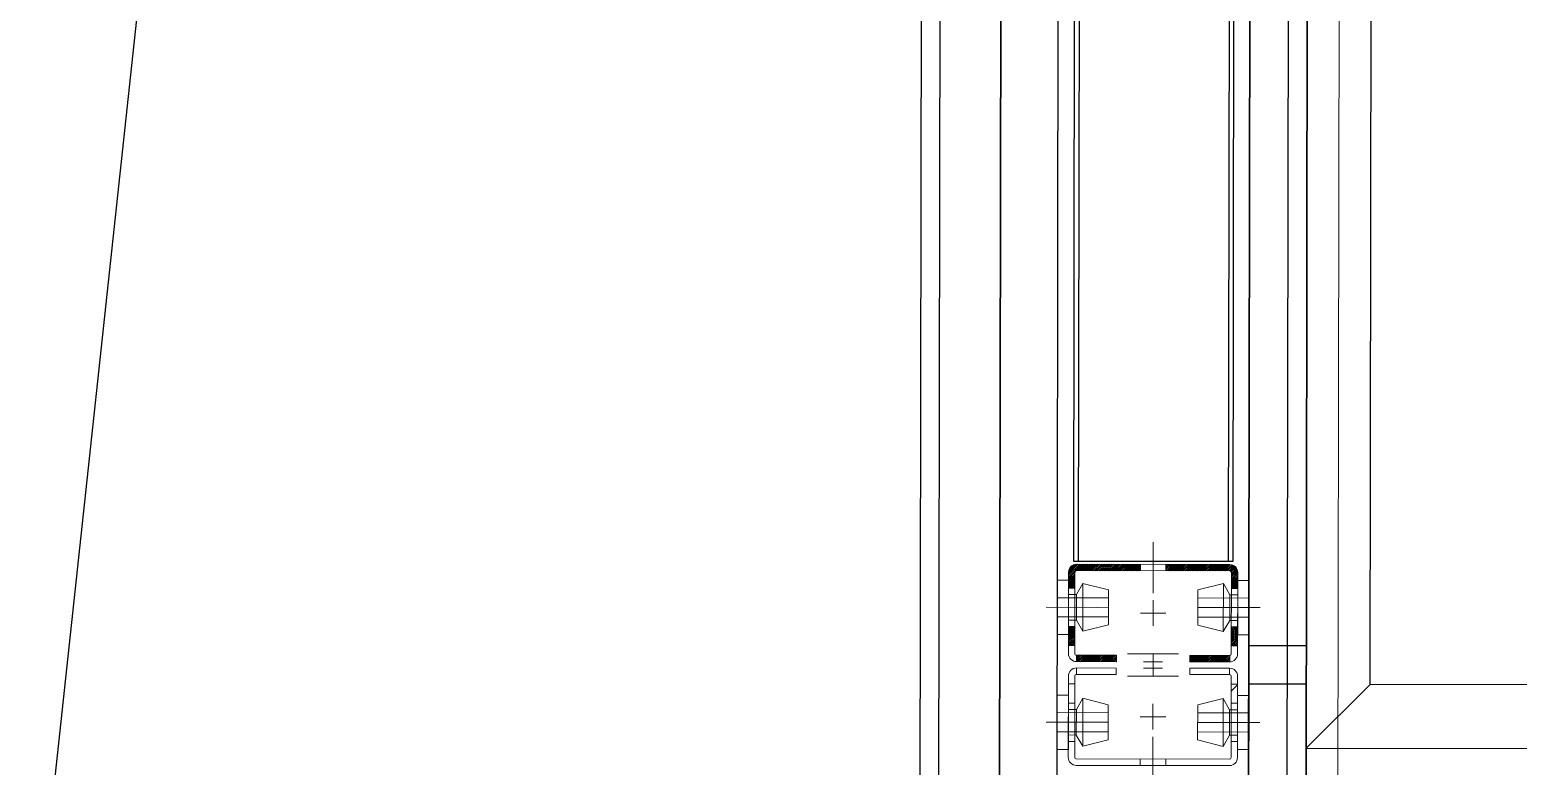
# Model space of a CAD drawing. Header units: inches. Extents: x 78 to 199, y 70 to 92.
# Drawn here: x 143.9194 to 144.3857, y 82.0098 to 82.2406 of the extents above; entities that cross this region are included whole.
import ezdxf
from ezdxf.enums import TextEntityAlignment as Align

# ---------------------------------------------------------------- set-up
doc = ezdxf.new("R2010")
doc.units = ezdxf.units.IN
doc.header["$MEASUREMENT"] = 0
for name, pattern in [('ACAD_ISO03W100', [30, 12, -18]), ('DASHDOT', [1, 0.5, -0.25, 0, -0.25]), ('DGN Style 2', [0.635854, 0.381513, -0.254342]), ('DGN Style 4', [470.164695, 234.8475, -117.42375, 0.469695, -117.42375]), ('HIDDENX2', [0.75, 0.5, -0.25])]:
    doc.linetypes.add(name, pattern=pattern)
for name, color, linetype in [('CENTER', 20, 'DASHDOT'), ('hatch', 2, 'Continuous'), ('hidden', 252, 'Continuous'), ('metal', 200, 'Continuous')]:
    doc.layers.add(name, color=color, linetype=linetype)
doc.layers.add('GLASS-EEE', color=140, linetype='Continuous', lineweight=5)
doc.layers.add('ws', color=7, linetype='Continuous', lineweight=0)
doc.layers.add('GOLDCLADDING', color=7, linetype='Continuous', true_color=0xffc20a)
doc.styles.add('ROMANS', font='romans.shx')

# ---------------------------------------------------------------- blocks, each defined once
blk = doc.blocks.new('GRWRFHRH')
at = {"color": 252, "ltscale": 3}
for p, q in [((4.247, 10.59029), (4.24475, 9.07229)), ((4.34075, 9.07215), (4.343, 10.59015)), ((4.247, 10.58929), (4.24475, 9.07329)), ((4.26275, 9.07327), (4.265, 10.58927)), ((4.22198, 10.57433), (4.21999, 9.23633)), ((4.22198, 10.57433), (4.21999, 9.23633)), ((4.22599, 9.23632), (4.22798, 10.57432)), ((4.24499, 9.23629), (4.24698, 10.57429)), ((4.32299, 9.23618), (4.32498, 10.57418)), ((4.33698, 10.57416), (4.33499, 9.23616)), ((4.34099, 9.23615), (4.34298, 10.57415)), ((4.34298, 10.57415), (4.34099, 9.23615)), ((4.3427, 10.39015), (4.34078, 9.09015)), ((4.3232, 9.37818), (4.3247, 10.38418)), ((4.3427, 10.38415), (4.3412, 9.37816)), ((4.3412, 9.37816), (4.3232, 9.37818)), ((4.32319, 9.36618), (4.32276, 9.07818)), ((4.34119, 9.36616), (4.32319, 9.36618)), ((4.34076, 9.07816), (4.34119, 9.36616))]:
    blk.add_line(p, q, dxfattribs=at)
at = {"color": 252}
for p, q in [((4.22198, 10.57433), (4.21999, 9.23633)), ((4.34099, 9.23615), (4.34298, 10.57415))]:
    blk.add_line(p, q, dxfattribs=at)
at = {"color": 252, "linetype": 'ACAD_ISO03W100'}
for p, q in [((4.34291, 10.52915), (4.34116, 9.34615)), ((4.36119, 9.36612), (4.36288, 10.50912)), ((4.36119, 9.36612), (4.34116, 9.34615)), ((4.34116, 9.34615), (4.36119, 9.36612)), ((4.58619, 9.36579), (4.36119, 9.36612)), ((4.34116, 9.34615), (4.60616, 9.34576))]:
    blk.add_line(p, q, dxfattribs=at)
at = {"color": 252, "lineweight": 25}
for p, q in [((4.34098, 9.23015), (4.34254, 10.28015)), ((3.94131, 9.26338), (4.04319, 10.20759))]:
    blk.add_line(p, q, dxfattribs=at)
at = {"layer": 'CENTER', "color": 252, "linetype": 'DASHDOT', "lineweight": 0, "ltscale": 5}
for p, q in [((4.29325, 9.41073), (4.29323, 9.39473)), ((4.29322, 9.39248), (4.29321, 9.38448)), ((4.25972, 9.39028), (4.27572, 9.39025)), ((4.29722, 9.38847), (4.28922, 9.38848)), ((4.32672, 9.39018), (4.31072, 9.3902)), ((4.3012, 9.37572), (4.2852, 9.37574)), ((4.2962, 9.37322), (4.2902, 9.37323)), ((4.2932, 9.37573), (4.29319, 9.37223)), ((4.30119, 9.36872), (4.28519, 9.36874)), ((4.29619, 9.37122), (4.29019, 9.37123)), ((4.29319, 9.36873), (4.29319, 9.37223)), ((4.29316, 9.35198), (4.29318, 9.35998)), ((4.25967, 9.35428), (4.27567, 9.35425)), ((4.29717, 9.35597), (4.28917, 9.35598)), ((4.32667, 9.35418), (4.31067, 9.3542)), ((4.29314, 9.33373), (4.29316, 9.34973))]:
    blk.add_line(p, q, dxfattribs=at)
at = {"layer": 'GLASS-EEE', "color": 252}
for p, q in [((4.34075, 9.07506), (4.343, 10.58624)), ((4.353, 10.58622), (4.35075, 9.07505))]:
    blk.add_line(p, q, dxfattribs=at)
at = {"layer": 'hatch', "color": 252, "linetype": 'Continuous', "lineweight": 0}
for p, q in [((4.26673, 9.39924), (4.26874, 9.40124)), ((4.26673, 9.39871), (4.26874, 9.40071)), ((4.26674, 9.40136), (4.26914, 9.40376)), ((4.26674, 9.40083), (4.26968, 9.40376)), ((4.26674, 9.4003), (4.27021, 9.40376)), ((4.26674, 9.39977), (4.27074, 9.40376)), ((4.26685, 9.402), (4.26851, 9.40365)), ((4.26927, 9.40176), (4.27127, 9.40376)), ((4.2698, 9.40176), (4.2718, 9.40376)), ((4.27033, 9.40176), (4.27233, 9.40376)), ((4.27086, 9.40176), (4.27286, 9.40376)), ((4.27139, 9.40176), (4.27339, 9.40376)), ((4.27192, 9.40176), (4.27392, 9.40376)), ((4.27245, 9.40176), (4.27445, 9.40376)), ((4.27298, 9.40176), (4.27498, 9.40375)), ((4.27351, 9.40176), (4.27551, 9.40375)), ((4.27404, 9.40176), (4.27604, 9.40375)), ((4.27457, 9.40175), (4.27657, 9.40375)), ((4.2751, 9.40175), (4.2771, 9.40375)), ((4.27563, 9.40175), (4.27763, 9.40375)), ((4.27616, 9.40175), (4.27816, 9.40375)), ((4.27669, 9.40175), (4.27869, 9.40375)), ((4.27722, 9.40175), (4.27922, 9.40375)), ((4.27775, 9.40175), (4.27975, 9.40375)), ((4.27828, 9.40175), (4.28028, 9.40375)), ((4.27881, 9.40175), (4.28081, 9.40375)), ((4.27934, 9.40175), (4.28134, 9.40374)), ((4.27987, 9.40175), (4.28187, 9.40374)), ((4.2804, 9.40175), (4.28241, 9.40374)), ((4.28093, 9.40175), (4.28294, 9.40374)), ((4.28146, 9.40174), (4.28347, 9.40374)), ((4.28199, 9.40174), (4.284, 9.40374)), ((4.28252, 9.40174), (4.28453, 9.40374)), ((4.28305, 9.40174), (4.28506, 9.40374)), ((4.28358, 9.40174), (4.28559, 9.40374)), ((4.28411, 9.40174), (4.28612, 9.40374)), ((4.28464, 9.40174), (4.28665, 9.40374)), ((4.28518, 9.40174), (4.28718, 9.40374)), ((4.28571, 9.40174), (4.28771, 9.40374)), ((4.28624, 9.40174), (4.28824, 9.40373)), ((4.28677, 9.40174), (4.28877, 9.40373)), ((4.2873, 9.40174), (4.28924, 9.40367)), ((4.28783, 9.40174), (4.28924, 9.40314)), ((4.28836, 9.40173), (4.28924, 9.40261)), ((4.28889, 9.40173), (4.28924, 9.40208)), ((4.29724, 9.40371), (4.29725, 9.40372)), ((4.29724, 9.40318), (4.29778, 9.40372)), ((4.29724, 9.40265), (4.29831, 9.40372)), ((4.29724, 9.40212), (4.29885, 9.40372)), ((4.29737, 9.40172), (4.29938, 9.40372)), ((4.2979, 9.40172), (4.29991, 9.40372)), ((4.29843, 9.40172), (4.30044, 9.40372)), ((4.29896, 9.40172), (4.30097, 9.40372)), ((4.29949, 9.40172), (4.3015, 9.40371)), ((4.30002, 9.40172), (4.30203, 9.40371)), ((4.30055, 9.40172), (4.30256, 9.40371)), ((4.30108, 9.40172), (4.30309, 9.40371)), ((4.30162, 9.40171), (4.30362, 9.40371)), ((4.30215, 9.40171), (4.30415, 9.40371)), ((4.30268, 9.40171), (4.30468, 9.40371)), ((4.30321, 9.40171), (4.30521, 9.40371)), ((4.30374, 9.40171), (4.30574, 9.40371)), ((4.30427, 9.40171), (4.30627, 9.40371)), ((4.3048, 9.40171), (4.3068, 9.40371)), ((4.30533, 9.40171), (4.30733, 9.40371)), ((4.30586, 9.40171), (4.30786, 9.40371)), ((4.30639, 9.40171), (4.30839, 9.4037)), ((4.30692, 9.40171), (4.30892, 9.4037)), ((4.30745, 9.40171), (4.30945, 9.4037)), ((4.30798, 9.40171), (4.30998, 9.4037)), ((4.30851, 9.4017), (4.31051, 9.4037)), ((4.30904, 9.4017), (4.31104, 9.4037)), ((4.30957, 9.4017), (4.31157, 9.4037)), ((4.3101, 9.4017), (4.3121, 9.4037)), ((4.31063, 9.4017), (4.31263, 9.4037)), ((4.31116, 9.4017), (4.31316, 9.4037)), ((4.31169, 9.4017), (4.31369, 9.4037)), ((4.31222, 9.4017), (4.31422, 9.4037)), ((4.31275, 9.4017), (4.31476, 9.4037)), ((4.31328, 9.4017), (4.31529, 9.40369)), ((4.31381, 9.4017), (4.31582, 9.40369)), ((4.31434, 9.4017), (4.31635, 9.40369)), ((4.31487, 9.4017), (4.31688, 9.40369)), ((4.3154, 9.40169), (4.3174, 9.40369)), ((4.31593, 9.40169), (4.31786, 9.40361)), ((4.31646, 9.40169), (4.31825, 9.40348)), ((4.31699, 9.40169), (4.3186, 9.40329)), ((4.31747, 9.40163), (4.3189, 9.40306)), ((4.31771, 9.40135), (4.31916, 9.40279)), ((4.31773, 9.39925), (4.31974, 9.40125)), ((4.31773, 9.39872), (4.31974, 9.40072)), ((4.31774, 9.40084), (4.31938, 9.40248)), ((4.31774, 9.40031), (4.31956, 9.40213)), ((4.31774, 9.39978), (4.31968, 9.40172)), ((4.26323, 9.39877), (4.26321, 9.38177)), ((4.26673, 9.39877), (4.26323, 9.39877)), ((4.26673, 9.39877), (4.26671, 9.38177)), ((4.26673, 9.39818), (4.26874, 9.40018)), ((4.26673, 9.39765), (4.26873, 9.39965)), ((4.26673, 9.39712), (4.26873, 9.39912)), ((4.26673, 9.39659), (4.26873, 9.39858)), ((4.26694, 9.39627), (4.26873, 9.39805)), ((4.26747, 9.39627), (4.26873, 9.39752)), ((4.268, 9.39626), (4.26873, 9.39699)), ((4.26853, 9.39626), (4.26873, 9.39646)), ((4.27123, 9.39776), (4.26923, 9.39426)), ((4.27123, 9.39776), (4.27121, 9.38276)), ((4.27923, 9.39575), (4.27123, 9.39776)), ((4.27923, 9.39575), (4.27921, 9.38475)), ((4.30723, 9.39571), (4.30721, 9.38471)), ((4.30723, 9.39571), (4.31523, 9.39769)), ((4.31523, 9.39769), (4.31521, 9.38269)), ((4.31523, 9.39769), (4.31723, 9.39419)), ((4.31773, 9.39819), (4.31974, 9.40019)), ((4.31773, 9.39766), (4.31974, 9.39966)), ((4.31773, 9.39713), (4.31973, 9.39913)), ((4.31773, 9.3966), (4.31973, 9.3986)), ((4.31785, 9.39619), (4.31973, 9.39807)), ((4.31838, 9.39619), (4.31973, 9.39754)), ((4.31891, 9.39619), (4.31973, 9.39701)), ((4.31944, 9.39619), (4.31973, 9.39648)), ((4.31973, 9.39869), (4.31971, 9.38169)), ((4.31973, 9.39869), (4.32323, 9.39868)), ((4.32323, 9.39868), (4.32321, 9.38168)), ((4.26923, 9.39426), (4.26673, 9.39427)), ((4.26923, 9.39426), (4.26922, 9.38626)), ((4.31723, 9.39419), (4.31722, 9.38619)), ((4.31723, 9.39419), (4.31973, 9.39419)), ((4.26671, 9.38177), (4.26321, 9.38177)), ((4.26671, 9.38386), (4.26712, 9.38427)), ((4.26671, 9.38333), (4.26765, 9.38427)), ((4.26671, 9.3828), (4.26818, 9.38426)), ((4.26671, 9.38227), (4.26871, 9.38426)), ((4.26671, 9.38174), (4.26871, 9.38374)), ((4.26671, 9.38121), (4.26871, 9.38321)), ((4.26671, 9.38068), (4.26871, 9.38268)), ((4.26671, 9.38015), (4.26871, 9.38214)), ((4.26922, 9.38626), (4.26672, 9.38627)), ((4.27121, 9.38276), (4.26922, 9.38626)), ((4.27921, 9.38475), (4.27121, 9.38276)), ((4.30721, 9.38471), (4.31521, 9.38269)), ((4.31521, 9.38269), (4.31722, 9.38619)), ((4.31722, 9.38619), (4.31972, 9.38619)), ((4.31771, 9.38387), (4.31803, 9.38419)), ((4.31771, 9.38334), (4.31856, 9.38419)), ((4.31771, 9.38281), (4.31909, 9.38419)), ((4.31771, 9.38228), (4.31962, 9.38419)), ((4.31771, 9.38175), (4.31971, 9.38375)), ((4.31771, 9.38122), (4.31971, 9.38322)), ((4.31771, 9.38069), (4.31971, 9.38269)), ((4.31771, 9.38016), (4.31971, 9.38216)), ((4.31971, 9.38169), (4.32321, 9.38168)), ((4.2667, 9.37909), (4.26871, 9.38108)), ((4.2667, 9.37856), (4.26871, 9.38055)), ((4.26671, 9.37962), (4.26871, 9.38161)), ((4.26694, 9.37827), (4.26871, 9.38002)), ((4.26747, 9.37827), (4.26871, 9.37949)), ((4.268, 9.37826), (4.2687, 9.37896)), ((4.26853, 9.37826), (4.2687, 9.37843)), ((4.3177, 9.3791), (4.31971, 9.3811)), ((4.3177, 9.37857), (4.31971, 9.38057)), ((4.31771, 9.37963), (4.31971, 9.38163)), ((4.31786, 9.37819), (4.31971, 9.38004)), ((4.31839, 9.37819), (4.31971, 9.37951)), ((4.31892, 9.37819), (4.3197, 9.37898)), ((4.31945, 9.37819), (4.3197, 9.37845)), ((4.2692, 9.37522), (4.26924, 9.37526)), ((4.2692, 9.37469), (4.26977, 9.37526)), ((4.2692, 9.37416), (4.2703, 9.37526)), ((4.2692, 9.37363), (4.27083, 9.37526)), ((4.26936, 9.37326), (4.27136, 9.37526)), ((4.26989, 9.37326), (4.27189, 9.37526)), ((4.27042, 9.37326), (4.27242, 9.37526)), ((4.27095, 9.37326), (4.27295, 9.37526)), ((4.27148, 9.37326), (4.27348, 9.37526)), ((4.27201, 9.37326), (4.27402, 9.37526)), ((4.27254, 9.37326), (4.27455, 9.37525)), ((4.27307, 9.37326), (4.27508, 9.37525)), ((4.2736, 9.37326), (4.27561, 9.37525)), ((4.27413, 9.37326), (4.27614, 9.37525)), ((4.27466, 9.37325), (4.27667, 9.37525)), ((4.27519, 9.37325), (4.2772, 9.37525)), ((4.27572, 9.37325), (4.27773, 9.37525)), ((4.27625, 9.37325), (4.27826, 9.37525)), ((4.27679, 9.37325), (4.27879, 9.37525)), ((4.27732, 9.37325), (4.27932, 9.37525)), ((4.27785, 9.37325), (4.27985, 9.37525)), ((4.27838, 9.37325), (4.28038, 9.37525)), ((4.27891, 9.37325), (4.28091, 9.37525)), ((4.27944, 9.37325), (4.28144, 9.37524)), ((4.27997, 9.37325), (4.2817, 9.37497)), ((4.2805, 9.37325), (4.2817, 9.37444)), ((4.28103, 9.37325), (4.2817, 9.37391)), ((4.28156, 9.37324), (4.2817, 9.37338)), ((4.3047, 9.37513), (4.30477, 9.37521)), ((4.3047, 9.3746), (4.3053, 9.37521)), ((4.3047, 9.37407), (4.30584, 9.37521)), ((4.3047, 9.37354), (4.30637, 9.37521)), ((4.30489, 9.37321), (4.3069, 9.37521)), ((4.30542, 9.37321), (4.30743, 9.37521)), ((4.30595, 9.37321), (4.30796, 9.37521)), ((4.30648, 9.37321), (4.30849, 9.3752)), ((4.30701, 9.37321), (4.30902, 9.3752)), ((4.30754, 9.37321), (4.30955, 9.3752)), ((4.30807, 9.37321), (4.31008, 9.3752)), ((4.30861, 9.3732), (4.31061, 9.3752)), ((4.30914, 9.3732), (4.31114, 9.3752)), ((4.30967, 9.3732), (4.31167, 9.3752)), ((4.3102, 9.3732), (4.3122, 9.3752)), ((4.31073, 9.3732), (4.31273, 9.3752)), ((4.31126, 9.3732), (4.31326, 9.3752)), ((4.31179, 9.3732), (4.31379, 9.3752)), ((4.31232, 9.3732), (4.31432, 9.3752)), ((4.31285, 9.3732), (4.31485, 9.3752)), ((4.31338, 9.3732), (4.31538, 9.37519)), ((4.31391, 9.3732), (4.31591, 9.37519)), ((4.31444, 9.3732), (4.31644, 9.37519)), ((4.31497, 9.37319), (4.31697, 9.37519)), ((4.3155, 9.37319), (4.3172, 9.37489)), ((4.31603, 9.37319), (4.3172, 9.37436)), ((4.31656, 9.37319), (4.3172, 9.37383)), ((4.31709, 9.37319), (4.3172, 9.3733)), ((4.31768, 9.36402), (4.31969, 9.36602)), ((4.26316, 9.34577), (4.26318, 9.36277)), ((4.26668, 9.36277), (4.26318, 9.36277)), ((4.26666, 9.34577), (4.26668, 9.36277)), ((4.27118, 9.36176), (4.26917, 9.35826)), ((4.27116, 9.34676), (4.27118, 9.36176)), ((4.27918, 9.35975), (4.27118, 9.36176)), ((4.27916, 9.34875), (4.27918, 9.35975)), ((4.30716, 9.34871), (4.30718, 9.35971)), ((4.30718, 9.35971), (4.31518, 9.36169)), ((4.31516, 9.34669), (4.31518, 9.36169)), ((4.31518, 9.36169), (4.31717, 9.35819)), ((4.31965, 9.34569), (4.31968, 9.36269)), ((4.31968, 9.36269), (4.32318, 9.36268)), ((4.32315, 9.34568), (4.32318, 9.36268)), ((4.26917, 9.35826), (4.26667, 9.35827)), ((4.26916, 9.35026), (4.26917, 9.35826)), ((4.31716, 9.35019), (4.31717, 9.35819)), ((4.31717, 9.35819), (4.31967, 9.35819)), ((4.26916, 9.35026), (4.26666, 9.35027)), ((4.27116, 9.34676), (4.26916, 9.35026)), ((4.31516, 9.34669), (4.31716, 9.35019)), ((4.31716, 9.35019), (4.31966, 9.35019)), ((4.26666, 9.34577), (4.26316, 9.34577)), ((4.27916, 9.34875), (4.27116, 9.34676)), ((4.30716, 9.34871), (4.31516, 9.34669)), ((4.31965, 9.34569), (4.32315, 9.34568))]:
    blk.add_line(p, q, dxfattribs=at)
at = {"layer": 'hatch', "color": 252, "linetype": 'DGN Style 2', "lineweight": 0}
for p, q in [((4.27923, 9.39325), (4.26323, 9.39327)), ((4.30723, 9.39321), (4.32323, 9.39318)), ((4.27922, 9.38725), (4.26322, 9.38727)), ((4.30722, 9.38721), (4.32322, 9.38718)), ((4.27917, 9.35725), (4.26317, 9.35727)), ((4.30717, 9.35721), (4.32317, 9.35718)), ((4.27916, 9.35125), (4.26316, 9.35127)), ((4.30716, 9.35121), (4.32316, 9.35118))]:
    blk.add_line(p, q, dxfattribs=at)
at = {"layer": 'hatch', "color": 252, "linetype": 'DGN Style 4', "lineweight": 0}
for p, q in [((4.27922, 9.39025), (4.26322, 9.39027)), ((4.30722, 9.39021), (4.32322, 9.39018)), ((4.27917, 9.35425), (4.26317, 9.35427)), ((4.30717, 9.35421), (4.32317, 9.35418))]:
    blk.add_line(p, q, dxfattribs=at)
at = {"layer": 'hidden', "color": 252, "linetype": 'HIDDENX2', "ltscale": 50}
for p, q in [((4.3247, 10.38418), (4.32276, 9.07818)), ((4.34076, 9.07816), (4.3427, 10.38415))]:
    blk.add_line(p, q, dxfattribs=at)
at = {"layer": 'metal', "color": 252, "linetype": 'Continuous', "lineweight": 0}
for p, q in [((4.2667, 9.37577), (4.26674, 9.40127)), ((4.2687, 9.37576), (4.26874, 9.40126)), ((4.31724, 9.40369), (4.26924, 9.40376)), ((4.31724, 9.40169), (4.26924, 9.40176)), ((4.28924, 9.40373), (4.28924, 9.40173)), ((4.29724, 9.40372), (4.29724, 9.40172)), ((4.3177, 9.37569), (4.31774, 9.40119)), ((4.3197, 9.37569), (4.31974, 9.40119)), ((4.26873, 9.39626), (4.26673, 9.39627)), ((4.31973, 9.39619), (4.31773, 9.39619)), ((4.26871, 9.38426), (4.26671, 9.38427)), ((4.31971, 9.38419), (4.31771, 9.38419)), ((4.2687, 9.37826), (4.2667, 9.37827)), ((4.3197, 9.37819), (4.3177, 9.37819)), ((4.2817, 9.37524), (4.2692, 9.37526)), ((4.2692, 9.37326), (4.2692, 9.37526)), ((4.2817, 9.37324), (4.2692, 9.37326)), ((4.2817, 9.37524), (4.2817, 9.37324)), ((4.3172, 9.37519), (4.3047, 9.37521)), ((4.3047, 9.37521), (4.3047, 9.37321)), ((4.3172, 9.37319), (4.3047, 9.37321)), ((4.3172, 9.37319), (4.3172, 9.37519)), ((4.26669, 9.36877), (4.26665, 9.34327)), ((4.26869, 9.36876), (4.26865, 9.34326)), ((4.28169, 9.37124), (4.26919, 9.37126)), ((4.26919, 9.37126), (4.26919, 9.36926)), ((4.28169, 9.36924), (4.26919, 9.36926)), ((4.28169, 9.36924), (4.28169, 9.37124)), ((4.31719, 9.37119), (4.30469, 9.37121)), ((4.30469, 9.36921), (4.30469, 9.37121)), ((4.31719, 9.36919), (4.30469, 9.36921)), ((4.31719, 9.37119), (4.31719, 9.36919)), ((4.31769, 9.36869), (4.31765, 9.34319)), ((4.31969, 9.36869), (4.31965, 9.34319)), ((4.26869, 9.36626), (4.26669, 9.36627)), ((4.31969, 9.36619), (4.31769, 9.36619)), ((4.26868, 9.36026), (4.26668, 9.36027)), ((4.31968, 9.36019), (4.31768, 9.36019)), ((4.26866, 9.34826), (4.26666, 9.34827)), ((4.31966, 9.34819), (4.31766, 9.34819)), ((4.31715, 9.34269), (4.26915, 9.34276)), ((4.31715, 9.34069), (4.26915, 9.34076)), ((4.28915, 9.34073), (4.28915, 9.34273)), ((4.29715, 9.34072), (4.29715, 9.34272))]:
    blk.add_line(p, q, dxfattribs=at)
for centre, radius, start, end in [((4.26924, 9.40126), 0.0025, 89.915, 179.915), ((4.26924, 9.40126), 0.0005, 89.915, 179.915), ((4.31724, 9.40119), 0.0025, 359.915, 89.915), ((4.31724, 9.40119), 0.0005, 359.915, 89.915), ((4.2692, 9.37576), 0.0025, 179.915, 269.915), ((4.2692, 9.37576), 0.0005, 179.915, 269.915), ((4.3172, 9.37569), 0.0005, 269.915, 359.915), ((4.3172, 9.37569), 0.0025, 269.915, 359.915), ((4.26919, 9.36876), 0.0025, 89.915, 179.915), ((4.26919, 9.36876), 0.0005, 89.915, 179.915), ((4.31719, 9.36869), 0.0025, 359.915, 89.915), ((4.31719, 9.36869), 0.0005, 359.915, 89.915), ((4.26915, 9.34326), 0.0025, 179.915, 269.915), ((4.26915, 9.34326), 0.0005, 179.915, 269.915), ((4.31715, 9.34319), 0.0005, 269.915, 359.915), ((4.31715, 9.34319), 0.0025, 269.915, 359.915)]:
    blk.add_arc(centre, radius, start, end, dxfattribs=at)
at = {"layer": 'ws', "color": 252, "lineweight": -3}
for p, q in [((4.26966, 10.35826), (4.26825, 9.40476)), ((4.27116, 10.35826), (4.26975, 9.40476)), ((4.31816, 10.35819), (4.31675, 9.40469)), ((4.31825, 9.40469), (4.31966, 10.35819)), ((4.26825, 9.40476), (4.31825, 9.40469))]:
    blk.add_line(p, q, dxfattribs=at)
at = {"color": 252, "style": 'ROMANS'}
for p in [(-5.11757, 7.45916, 0), (3.16531, 4.70638, 0), (-5.11757, 4.62872, 0)]:
    blk.add_attdef('ELEV', text='', height=0.10354, dxfattribs=at).set_placement(p, align=Align.BOTTOM_LEFT)
for p in [(-5.11757, 7.39034, 0), (3.16531, 4.63756, 0), (-5.11757, 4.5599, 0)]:
    blk.add_attdef('LEVEL', text='', height=0.10354, dxfattribs=at).set_placement(p, align=Align.TOP_LEFT)

msp = doc.modelspace()

# ---------------------------------------------------------------- block references
at = {"layer": 'GOLDCLADDING'}
msp.add_blockref('GRWRFHRH', (139.97813, 72.66933, 0), dxfattribs=at)

doc.saveas('drawing.dxf')
